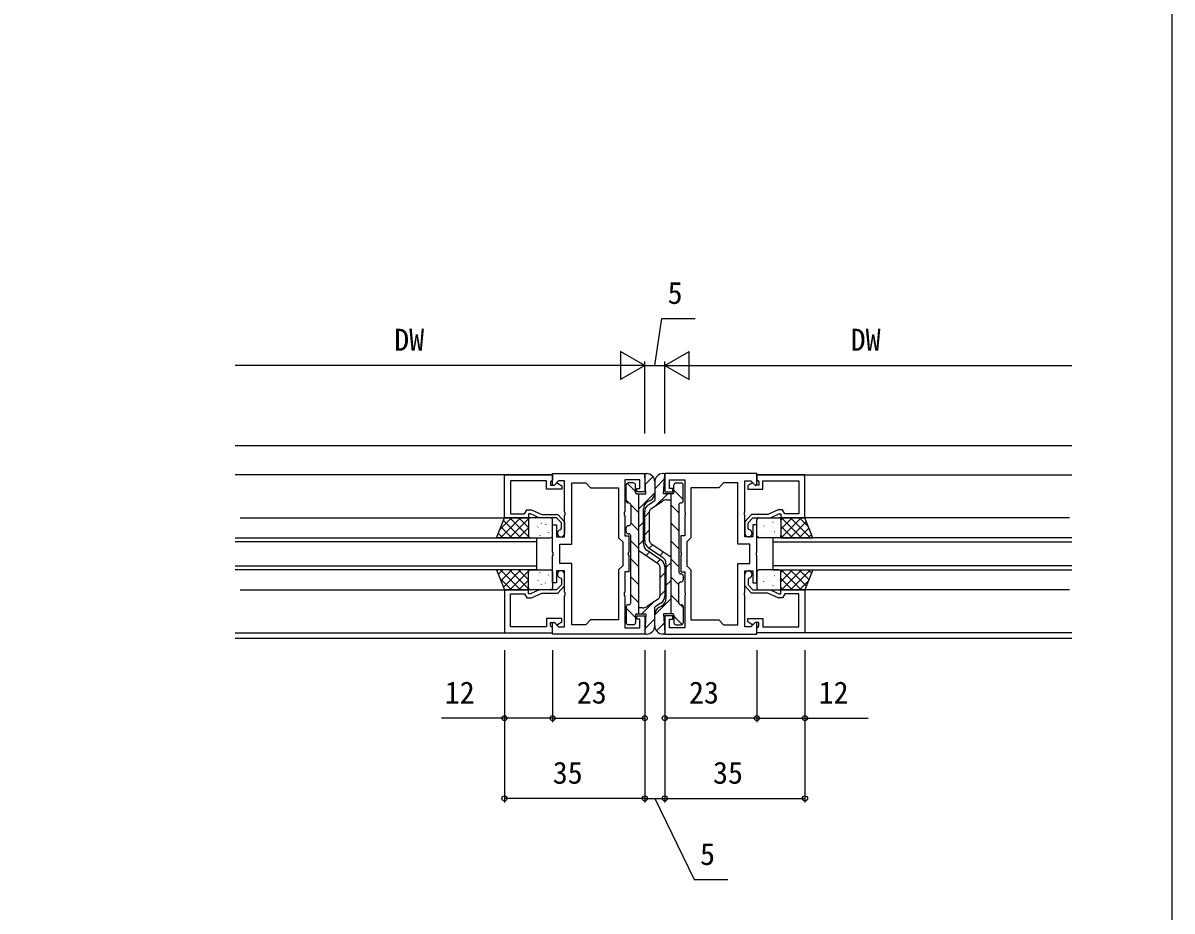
# Model space of a CAD drawing. Units: millimetres, scale not verified. Extents: x -437 to 438, y -681 to 679.
# Drawn here: x 151.5 to 438.3, y -126.3 to 95.2 of the extents above; entities that cross this region are included whole.
import ezdxf
from ezdxf.enums import TextEntityAlignment as Align

# ---------------------------------------------------------------- set-up
doc = ezdxf.new("R2010")
doc.units = ezdxf.units.MM
doc.header["$LTSCALE"] = 4
for name, color, linetype in [('0-2_YKK_11', 7, 'Continuous'), ('0-4_YKK_12', 2, 'Continuous'), ('0-5_YKK_13', 4, 'Continuous'), ('0-7_YKK_D', 6, 'Continuous'), ('0-8_YKK_ZWAK', 7, 'Continuous')]:
    doc.layers.add(name, color=color, linetype=linetype)
doc.styles.add('ＭＳ ゴシック', font='')
doc.styles.get('ＭＳ ゴシック').set_extended_font_data('MS Gothic')

msp = doc.modelspace()

# ---------------------------------------------------------------- linework, layer by layer
at = {"layer": '0-2_YKK_11'}
for points in [[(283.698, -17.2), (306.698, -17.2), (306.698, -21.7), (304.698, -21.7), (304.698, -20.9), (305.498, -20.9), (305.498, -18.7), (301.698, -18.7), (301.698, -26.742), (301.578, -26.925), (301.578, -27.475), (301.698, -27.658), (301.698, -32.7), (302.698, -32.7), (302.698, -36.742), (302.578, -36.925), (302.578, -37.475), (302.698, -37.658), (302.698, -41.7), (301.698, -41.7), (301.698, -46.742), (301.578, -46.925), (301.578, -47.475), (301.698, -47.658), (301.698, -55.7), (305.498, -55.7), (305.498, -53.5), (304.698, -53.5), (304.698, -52.7), (306.698, -52.7), (306.698, -57.2), (283.698, -57.2), (283.698, -54.399), (284.068, -54.246), (285.222, -55.4), (286.698, -55.4), (286.698, -47.658), (286.818, -47.475), (286.818, -46.925), (286.698, -46.742)], [(286.698, -46.742), (286.698, -41.4), (284.698, -41.4), (284.698, -44.4), (283.698, -44.4), (283.698, -37.658), (283.818, -37.475), (283.818, -36.925), (283.698, -36.742), (283.698, -30), (284.698, -30), (284.698, -33), (286.698, -33), (286.698, -27.658), (286.818, -27.475), (286.818, -26.925), (286.698, -26.742), (286.698, -19), (285.222, -19), (284.068, -20.154), (283.698, -20), (283.698, -17.2)], [(334.698, -17.2), (311.698, -17.2), (311.698, -21.7), (313.698, -21.7), (313.698, -20.9), (312.898, -20.9), (312.898, -18.7), (316.698, -18.7), (316.698, -26.742), (316.818, -26.925), (316.818, -27.475), (316.698, -27.658), (316.698, -32.7), (315.698, -32.7), (315.698, -36.742), (315.818, -36.925), (315.818, -37.475), (315.698, -37.658), (315.698, -41.7), (316.698, -41.7), (316.698, -46.742), (316.818, -46.925), (316.818, -47.475), (316.698, -47.658), (316.698, -55.7), (312.898, -55.7), (312.898, -53.5), (313.698, -53.5), (313.698, -52.7), (311.698, -52.7), (311.698, -57.2), (334.698, -57.2), (334.698, -54.399), (334.327, -54.246), (333.174, -55.4), (331.698, -55.4), (331.698, -47.658), (331.578, -47.475), (331.578, -46.925), (331.698, -46.742)], [(331.698, -46.742), (331.698, -41.4), (333.698, -41.4), (333.698, -44.4), (334.698, -44.4), (334.698, -37.658), (334.578, -37.475), (334.578, -36.925), (334.698, -36.742), (334.698, -30), (333.698, -30), (333.698, -33), (331.698, -33), (331.698, -27.658), (331.578, -27.475), (331.578, -26.925), (331.698, -26.742), (331.698, -19), (333.174, -19), (334.327, -20.154), (334.698, -20), (334.698, -17.2)], [(271.698, -17.5), (283.698, -17.5), (283.698, -18.7), (283.398, -19), (283.198, -19.2), (283.198, -20.1), (284.148, -20.1), (284.648, -19.6), (284.959, -19.6), (285.998, -20.2), (285.998, -21.1), (282.198, -21.1), (282.198, -19), (273.198, -19), (273.198, -27.2), (276.698, -27.2), (277.275, -26.2), (278.419, -26.2), (280.993, -27.4), (285.048, -27.4), (286.698, -29.187), (286.698, -32.1)], [(285.648, -31.213), (285.898, -30.917), (285.898, -29.5), (284.698, -28.2), (280.342, -28.2), (278.198, -27.2), (277.698, -27.2), (277.698, -28.2), (271.698, -28.2), (271.698, -17.5)], [(346.698, -17.5), (334.698, -17.5), (334.698, -18.7), (334.998, -19), (335.198, -19.2), (335.198, -20.1), (334.248, -20.1), (333.748, -19.6), (333.437, -19.6), (332.398, -20.2), (332.398, -21.1), (336.198, -21.1), (336.198, -19), (345.198, -19), (345.198, -27.2), (341.698, -27.2), (341.12, -26.2), (339.976, -26.2), (337.403, -27.4), (333.348, -27.4), (331.698, -29.187), (331.698, -32.1)], [(332.748, -31.213), (332.498, -30.917), (332.498, -29.5), (333.698, -28.2), (338.053, -28.2), (340.198, -27.2), (340.698, -27.2), (340.698, -28.2), (346.698, -28.2), (346.698, -17.5)], [(271.698, -56.9), (283.698, -56.9), (283.698, -55.7), (283.398, -55.4), (283.198, -55.2), (283.198, -54.3), (284.148, -54.3), (284.648, -54.8), (284.959, -54.8), (285.998, -54.2), (285.998, -53.3), (282.198, -53.3), (282.198, -55.4), (273.198, -55.4), (273.198, -47.2), (276.698, -47.2), (277.275, -48.2), (278.419, -48.2), (280.993, -47), (285.048, -47), (286.698, -45.213), (286.698, -42.3)], [(346.698, -56.9), (334.698, -56.9), (334.698, -55.7), (334.998, -55.4), (335.198, -55.2), (335.198, -54.3), (334.248, -54.3), (333.748, -54.8), (333.437, -54.8), (332.398, -54.2), (332.398, -53.3), (336.198, -53.3), (336.198, -55.4), (345.198, -55.4), (345.198, -47.2), (341.698, -47.2), (341.12, -48.2), (339.976, -48.2), (337.403, -47), (333.348, -47), (331.698, -45.213), (331.698, -42.3)], [(285.648, -43.187), (285.898, -43.483), (285.898, -44.9), (284.698, -46.2), (280.342, -46.2), (278.198, -47.2), (277.698, -47.2), (277.698, -46.2), (271.698, -46.2), (271.698, -56.9)], [(332.748, -43.187), (332.498, -43.483), (332.498, -44.9), (333.698, -46.2), (338.053, -46.2), (340.198, -47.2), (340.698, -47.2), (340.698, -46.2), (346.698, -46.2), (346.698, -56.9)]]:
    msp.add_lwpolyline(points, dxfattribs=at)
for points in [[(288.498, -34.8), (288.498, -19.5), (291.998, -19.5), (293.198, -20.7), (300.198, -20.7), (300.198, -33.2), (301.198, -34.2), (301.198, -40.2), (300.198, -41.2), (300.198, -53.7), (293.198, -53.7), (291.998, -54.9), (288.498, -54.9), (288.498, -39.6), (285.498, -39.6), (285.498, -34.8)], [(329.898, -34.8), (329.898, -19.5), (326.398, -19.5), (325.198, -20.7), (318.198, -20.7), (318.198, -33.2), (317.198, -34.2), (317.198, -40.2), (318.198, -41.2), (318.198, -53.7), (325.198, -53.7), (326.398, -54.9), (329.898, -54.9), (329.898, -39.6), (332.898, -39.6), (332.898, -34.8)]]:
    msp.add_lwpolyline(points, close=True, dxfattribs=at)
for centre, start, end in [((285.798, -32.1), 99.59406, 0), ((332.598, -32.1), 180, 80.40594), ((285.798, -42.3), 360, 260.40594), ((332.598, -42.3), 279.59406, 180)]:
    msp.add_arc(centre, 0.9, start, end, dxfattribs=at)
at = {"layer": '0-4_YKK_12'}
for p, q in [((204.466, -10.2), (413.3, -10.2)), ((283.698, -17.5), (204.466, -17.5)), ((334.698, -17.5), (413.3, -17.5)), ((205.698, -28.2), (271.698, -28.2)), ((412.698, -28.2), (346.698, -28.2)), ((279.697, -34.204), (204.466, -34.204)), ((338.698, -34.204), (413.3, -34.204)), ((204.466, -40.204), (279.697, -40.204)), ((413.3, -40.204), (338.698, -40.204)), ((342.818, -41.7), (342.818, -41.7)), ((205.698, -46.2), (271.698, -46.2)), ((412.698, -46.2), (346.698, -46.2)), ((204.466, -56.9), (283.698, -56.9)), ((413.3, -56.9), (334.698, -56.9)), ((204.466, -58.2), (413.3, -58.2))]:
    msp.add_line(p, q, dxfattribs=at)
for points in [[(204.466, -33.204), (279.697, -33.204), (279.697, -41.204), (204.466, -41.204)], [(413.3, -33.204), (338.698, -33.204), (338.698, -41.204), (413.3, -41.204)]]:
    msp.add_lwpolyline(points, dxfattribs=at)
at = {"layer": '0-5_YKK_13'}
for p, q in [((306.999, -17.2), (307.199, -17.2)), ((311.399, -17.2), (311.199, -17.2)), ((302.099, -24), (302.099, -20)), ((302.323, -19.583), (304.399, -21.658)), ((303.899, -19.5), (302.599, -19.5)), ((304.399, -21.9), (304.399, -20)), ((306.849, -19.869), (308.764, -17.955)), ((311.634, -18.524), (309.199, -20.959)), ((309.199, -19.2), (309.199, -23.9)), ((309.199, -19.2), (309.199, -22.043)), ((311.399, -22.2), (311.698, -17.519)), ((313.999, -21.9), (313.999, -20)), ((314.499, -19.5), (315.799, -19.5)), ((316.299, -24), (316.299, -20)), ((304.941, -22.2), (305.199, -22.458)), ((305.199, -26.01), (309.199, -22.01)), ((305.199, -52.2), (305.199, -22.2)), ((312.448, -22.2), (309.506, -25.142)), ((313.699, -22.2), (311.399, -22.2)), ((313.199, -22.2), (313.199, -52.2)), ((316.299, -23.611), (313.999, -21.311)), ((302.099, -23.848), (302.754, -24.503)), ((302.699, -24.5), (302.599, -24.5)), ((303.196, -24.945), (305.199, -26.948)), ((303.199, -25), (303.199, -29.7)), ((308.191, -23.779), (307.406, -24.227)), ((307.576, -25.002), (309.199, -23.9)), ((308.249, -25.997), (311.118, -24.046)), ((312.243, -23.7), (313.199, -23.7)), ((315.199, -27.001), (313.199, -25.001)), ((315.199, -25), (315.199, -41.7)), ((315.699, -24.5), (315.799, -24.5)), ((273.436, -28.2), (270.539, -31.097)), ((275.681, -28.2), (270.681, -33.2)), ((277.698, -28.428), (272.926, -33.2)), ((277.698, -32.894), (273.004, -28.2)), ((277.698, -30.649), (275.249, -28.2)), ((277.698, -28.404), (277.494, -28.2)), ((283.198, -28.2), (278.198, -28.2)), ((279.348, -28.454), (279.324, -28.498)), ((306.399, -34.744), (306.399, -25.964)), ((306.699, -33.938), (306.699, -26.656)), ((307.899, -26.749), (306.699, -27.949)), ((307.899, -33.941), (307.899, -26.658)), ((335.198, -28.2), (340.198, -28.2)), ((335.979, -28.2), (335.972, -28.213)), ((336.415, -28.483), (336.408, -28.489)), ((343.532, -28.2), (340.698, -31.034)), ((341.287, -28.2), (340.698, -28.789)), ((345.777, -28.2), (340.777, -33.2)), ((345.855, -33.2), (340.855, -28.2)), ((348.1, -33.2), (343.1, -28.2)), ((347.6, -30.455), (345.345, -28.2)), ((273.513, -33.2), (270.788, -30.474)), ((275.758, -33.2), (271.429, -28.871)), ((277.698, -30.673), (275.171, -33.2)), ((277.698, -28.7), (277.698, -32.7)), ((277.891, -31.122), (277.867, -31.166)), ((278.28, -30.012), (278.272, -30.018)), ((280.083, -30.479), (280.059, -30.523)), ((280.917, -29.562), (280.829, -29.609)), ((281.972, -29.888), (281.948, -29.931)), ((282.467, -29.856), (282.46, -29.863)), ((283.698, -32.7), (283.698, -28.7)), ((302.098, -31.7), (302.098, -30.7)), ((302.699, -30.2), (302.598, -30.2)), ((303.199, -29.438), (305.199, -31.438)), ((305.199, -30.5), (306.399, -29.3)), ((307.899, -31.239), (306.699, -32.439)), ((315.199, -31.491), (313.199, -29.491)), ((334.698, -32.7), (334.698, -28.7)), ((336.428, -30.245), (336.404, -30.289)), ((338.435, -30.269), (338.428, -30.275)), ((338.62, -29.602), (338.596, -29.646)), ((338.731, -29.226), (338.642, -29.272)), ((340.509, -29.011), (340.486, -29.055)), ((340.698, -28.7), (340.698, -32.7)), ((343.609, -33.2), (340.698, -30.288)), ((347.076, -29.146), (343.022, -33.2)), ((347.718, -30.75), (345.267, -33.2)), ((271.268, -33.2), (270.147, -32.078)), ((277.698, -32.918), (277.416, -33.2)), ((278.198, -33.2), (283.198, -33.2)), ((278.625, -33.147), (278.601, -33.191)), ((280.002, -32.064), (279.994, -32.071)), ((280.515, -32.555), (280.491, -32.599)), ((282.707, -31.912), (282.683, -31.956)), ((302.598, -32.2), (302.699, -32.2)), ((303.199, -49.4), (303.199, -32.7)), ((303.199, -33.928), (305.199, -35.928)), ((305.199, -34.99), (306.399, -33.79)), ((315.199, -35.981), (313.199, -33.981)), ((334.971, -32.913), (334.947, -32.957)), ((340.198, -33.2), (335.198, -33.2)), ((335.97, -32.477), (335.962, -32.484)), ((337.162, -32.27), (337.138, -32.314)), ((339.052, -31.679), (339.028, -31.723)), ((340.157, -32.321), (340.15, -32.328)), ((341.364, -33.2), (340.698, -32.533)), ((348.359, -32.353), (347.512, -33.2)), ((310.148, -39.797), (305.199, -36.431)), ((307.014, -37.665), (307.874, -36.805)), ((310.822, -38.808), (307.275, -36.398)), ((307.576, -35.592), (311.123, -38.002)), ((308.711, -34.917), (307.85, -35.778)), ((308.25, -34.603), (313.199, -37.969)), ((311.384, -36.734), (310.524, -37.595)), ((303.199, -38.419), (305.199, -40.419)), ((309.686, -39.483), (310.548, -38.622)), ((313.199, -39.41), (311.999, -40.61)), ((311.999, -39.656), (311.999, -48.436)), ((315.199, -40.471), (313.199, -38.471)), ((271.268, -41.2), (270.147, -42.322)), ((275.681, -46.2), (270.681, -41.2)), ((273.513, -41.2), (270.788, -43.925)), ((275.758, -41.2), (271.429, -45.529)), ((277.698, -45.971), (272.926, -41.2)), ((277.698, -41.506), (273.004, -46.2)), ((277.698, -43.726), (275.171, -41.2)), ((277.698, -41.481), (277.416, -41.2)), ((277.698, -45.7), (277.698, -41.7)), ((278.198, -41.2), (283.198, -41.2)), ((278.625, -41.253), (278.601, -41.209)), ((280.002, -42.335), (279.994, -42.329)), ((280.515, -41.844), (280.491, -41.801)), ((282.707, -42.487), (282.683, -42.444)), ((283.698, -41.7), (283.698, -45.7)), ((303.199, -42.909), (305.199, -44.909)), ((310.498, -40.458), (310.498, -47.741)), ((310.498, -43.161), (311.698, -41.961)), ((311.698, -40.462), (311.698, -47.743)), ((315.199, -44.961), (313.199, -42.961)), ((315.799, -42.2), (315.699, -42.2)), ((316.299, -42.7), (316.299, -43.7)), ((334.698, -41.7), (334.698, -45.7)), ((334.971, -41.487), (334.947, -41.443)), ((340.198, -41.2), (335.198, -41.2)), ((335.97, -41.923), (335.962, -41.916)), ((337.162, -42.13), (337.138, -42.086)), ((339.052, -42.721), (339.028, -42.677)), ((340.157, -42.078), (340.15, -42.072)), ((343.609, -41.2), (340.698, -44.112)), ((341.364, -41.2), (340.698, -41.867)), ((340.698, -45.7), (340.698, -41.7)), ((345.777, -46.2), (340.777, -41.2)), ((345.855, -41.2), (340.855, -46.2)), ((347.076, -45.254), (343.022, -41.2)), ((348.1, -41.2), (343.1, -46.2)), ((347.718, -43.65), (345.267, -41.2)), ((348.359, -42.047), (347.512, -41.2)), ((273.436, -46.2), (270.539, -43.303)), ((277.698, -43.751), (275.249, -46.2)), ((277.891, -43.278), (277.867, -43.234)), ((278.28, -44.388), (278.272, -44.382)), ((280.083, -43.921), (280.059, -43.877)), ((280.917, -44.838), (280.829, -44.791)), ((281.972, -44.512), (281.948, -44.468)), ((282.467, -44.544), (282.46, -44.537)), ((313.199, -43.9), (311.999, -45.1)), ((315.199, -49.4), (315.199, -44.7)), ((315.699, -44.2), (315.799, -44.2)), ((336.428, -44.154), (336.404, -44.111)), ((338.435, -44.131), (338.428, -44.125)), ((338.62, -44.797), (338.596, -44.754)), ((338.731, -45.174), (338.642, -45.128)), ((340.509, -45.389), (340.486, -45.345)), ((343.532, -46.2), (340.698, -43.366)), ((341.287, -46.2), (340.698, -45.611)), ((347.6, -43.945), (345.345, -46.2)), ((277.698, -45.996), (277.494, -46.2)), ((283.198, -46.2), (278.198, -46.2)), ((279.348, -45.946), (279.324, -45.902)), ((303.199, -47.399), (305.199, -49.399)), ((310.148, -48.403), (307.28, -50.354)), ((313.199, -48.39), (309.199, -52.39)), ((310.498, -47.651), (311.698, -46.451)), ((315.202, -49.455), (313.199, -47.452)), ((335.198, -46.2), (340.198, -46.2)), ((335.979, -46.2), (335.972, -46.187)), ((336.415, -45.917), (336.408, -45.91)), ((302.099, -50.4), (302.099, -54.4)), ((302.099, -50.789), (304.399, -53.089)), ((302.699, -49.9), (302.599, -49.9)), ((306.155, -50.7), (305.199, -50.7)), ((305.949, -52.2), (308.892, -49.257)), ((310.822, -49.398), (309.199, -50.5)), ((309.199, -55.2), (309.199, -50.5)), ((310.207, -50.621), (310.991, -50.173)), ((316.299, -50.552), (315.644, -49.897)), ((315.699, -49.9), (315.799, -49.9)), ((316.299, -50.4), (316.299, -54.4)), ((304.399, -52.5), (304.399, -54.4)), ((304.699, -52.2), (306.999, -52.2)), ((306.999, -52.2), (306.699, -56.881)), ((306.763, -55.876), (309.199, -53.441)), ((309.199, -55.2), (309.199, -52.357)), ((313.457, -52.2), (313.199, -51.942)), ((313.999, -52.5), (313.999, -54.4)), ((316.074, -54.817), (313.999, -52.742)), ((303.899, -54.9), (302.599, -54.9)), ((306.999, -57.2), (307.199, -57.2)), ((311.548, -54.531), (309.634, -56.445)), ((311.399, -57.2), (311.199, -57.2)), ((314.499, -54.9), (315.799, -54.9))]:
    msp.add_line(p, q, dxfattribs=at)
for points in [[(304.699, -22.2), (306.999, -22.2), (306.699, -17.519)], [(313.699, -52.2), (311.399, -52.2), (311.698, -56.88)]]:
    msp.add_lwpolyline(points, dxfattribs=at)
for points in [[(269.698, -33.2), (271.698, -28.2), (277.698, -28.2), (277.698, -33.2)], [(348.698, -33.2), (346.698, -28.2), (340.698, -28.2), (340.698, -33.2)], [(269.698, -41.2), (271.698, -46.2), (277.698, -46.2), (277.698, -41.2)], [(348.698, -41.2), (346.698, -46.2), (340.698, -46.2), (340.698, -41.2)]]:
    msp.add_lwpolyline(points, close=True, dxfattribs=at)
for centre, radius, start, end in [((306.999, -17.5), 0.3, 90, 183.65976), ((307.199, -19.2), 2, 360, 90), ((311.199, -19.2), 2, 90, 180), ((311.399, -17.5), 0.3, 356.34024, 90), ((302.599, -20), 0.5, 89.99641, 179.99641), ((303.899, -20), 0.5, 359.99641, 89.99641), ((314.499, -20), 0.5, 90.00359, 180.00359), ((315.799, -20), 0.5, 0.00359, 90.00359), ((304.699, -21.9), 0.3, 179.99641, 270), ((307.199, -22.043), 2, 299.74538, 360), ((313.699, -21.9), 0.3, 270, 0.00359), ((302.599, -24), 0.5, 179.99641, 270), ((302.699, -25), 0.5, 360, 89.99997), ((308.399, -25.964), 2, 119.74538, 180), ((308.699, -26.656), 2, 124.16806, 180.00289), ((312.243, -25.7), 2, 90, 124.21613), ((315.699, -25), 0.5, 90, 180), ((315.799, -24), 0.5, 270, 0.00359), ((278.198, -28.7), 0.5, 90, 180), ((283.198, -28.7), 0.5, 0, 90), ((308.699, -26.658), 0.8, 124.21613, 180.00289), ((335.198, -28.7), 0.5, 90, 180), ((340.198, -28.7), 0.5, 0, 90), ((302.598, -30.7), 0.5, 89.99641, 179.99641), ((302.699, -29.7), 0.5, 269.99641, 360), ((278.198, -32.7), 0.5, 180, 270), ((283.198, -32.7), 0.5, 270, 0), ((302.598, -31.7), 0.5, 179.99641, 269.99641), ((302.699, -32.7), 0.5, 0, 89.97137), ((308.699, -33.937), 2, 180.00289, 235.81101), ((308.699, -33.941), 0.8, 180.00289, 235.78387), ((335.198, -32.7), 0.5, 180, 270), ((340.198, -32.7), 0.5, 270, 0), ((308.399, -34.744), 2, 180, 235.81101), ((309.698, -40.458), 0.8, 0.00289, 55.78387), ((309.698, -40.462), 2, 0.00289, 55.81101), ((309.999, -39.656), 2, 0, 55.81101), ((278.198, -41.7), 0.5, 90, 180), ((283.198, -41.7), 0.5, 0, 90), ((315.699, -41.7), 0.5, 180, 269.97137), ((315.799, -42.7), 0.5, 359.99641, 89.99641), ((335.198, -41.7), 0.5, 90, 180), ((340.198, -41.7), 0.5, 0, 90), ((278.198, -45.7), 0.5, 180, 270), ((283.198, -45.7), 0.5, 270, 0), ((315.699, -44.7), 0.5, 89.99641, 180), ((315.799, -43.7), 0.5, 269.99641, 359.99641), ((335.198, -45.7), 0.5, 180, 270), ((340.198, -45.7), 0.5, 270, 0), ((309.698, -47.742), 0.8, 304.21613, 0.00289), ((309.698, -47.744), 2, 304.16806, 0.00289), ((309.999, -48.436), 2, 299.74538, 0), ((302.599, -50.4), 0.5, 90, 180.00359), ((302.699, -49.4), 0.5, 270, 0), ((306.155, -48.7), 2, 270, 304.21613), ((311.199, -52.357), 2, 119.74538, 180), ((315.699, -49.4), 0.5, 180, 269.99997), ((315.799, -50.4), 0.5, 359.99641, 90), ((302.599, -54.4), 0.5, 180.00359, 270.00359), ((303.899, -54.4), 0.5, 270.00359, 0.00359), ((304.699, -52.5), 0.3, 90, 180.00359), ((313.699, -52.5), 0.3, 359.99641, 90), ((314.499, -54.4), 0.5, 179.99641, 269.99641), ((315.799, -54.4), 0.5, 269.99641, 359.99641), ((306.999, -56.9), 0.3, 176.34024, 270), ((307.199, -55.2), 2, 270, 0), ((311.199, -55.2), 2, 180, 270), ((311.399, -56.9), 0.3, 270, 3.65976)]:
    msp.add_arc(centre, radius, start, end, dxfattribs=at)
at = {"layer": '0-7_YKK_D'}
for p, q in [((306.698, 9.8), (300.636, 13.3)), ((300.636, 13.3), (300.636, 6.3)), ((311.698, 9.8), (317.76, 13.3)), ((317.76, 6.3), (317.76, 13.3)), ((299.698, 9.8), (204.466, 9.8)), ((306.698, 9.8), (294.573, 9.8)), ((306.698, 9.8), (300.636, 6.3)), ((306.698, -7.2), (306.698, 10.8)), ((306.698, -7.2), (306.698, 10.8)), ((306.698, 9.8), (311.698, 9.8)), ((311.698, -7.2), (311.698, 10.8)), ((311.698, -7.2), (311.698, 10.8)), ((311.698, 9.8), (317.76, 6.3)), ((311.698, 9.8), (323.822, 9.8)), ((318.698, 9.8), (413.3, 9.8)), ((271.698, -61.2), (271.698, -79.2)), ((271.698, -61.2), (271.698, -99.2)), ((283.698, -61.2), (283.698, -79.2)), ((283.698, -61.2), (283.698, -79.2)), ((306.698, -61.2), (306.698, -79.2)), ((306.698, -61.2), (306.698, -99.2)), ((306.698, -61.2), (306.698, -99.2)), ((311.698, -61.2), (311.698, -79.2)), ((311.698, -61.2), (311.698, -99.2)), ((311.698, -61.2), (311.698, -99.2)), ((334.698, -61.2), (334.698, -79.2)), ((334.698, -61.2), (334.698, -79.2)), ((346.698, -61.2), (346.698, -79.2)), ((346.698, -61.2), (346.698, -99.2)), ((283.698, -78.2), (306.698, -78.2)), ((334.698, -78.2), (311.698, -78.2)), ((306.698, -98.2), (271.698, -98.2)), ((306.698, -98.2), (311.698, -98.2)), ((311.698, -98.2), (346.698, -98.2))]:
    msp.add_line(p, q, dxfattribs=at)
for points in [[(309.198, 9.8), (310.965, 21.5), (319.311, 21.5)], [(283.698, -78.2), (271.698, -78.2), (255.943, -78.2)], [(334.698, -78.2), (346.698, -78.2), (362.452, -78.2)], [(309.198, -98.2), (319.062, -118.475), (327.409, -118.475)]]:
    msp.add_lwpolyline(points, dxfattribs=at)
for centre in [(271.698, -78.2), (283.698, -78.2), (283.698, -78.2), (306.698, -78.2), (311.698, -78.2), (334.698, -78.2), (334.698, -78.2), (346.698, -78.2), (271.698, -98.2), (306.698, -98.2), (306.698, -98.2), (311.698, -98.2), (311.698, -98.2), (346.698, -98.2)]:
    msp.add_circle(centre, 0.637, dxfattribs=at)
at = {"layer": '0-8_YKK_ZWAK'}
msp.add_lwpolyline([(-436.7, -681.2), (438.3, -681.2), (438.3, 643.8)], dxfattribs=at)

# ---------------------------------------------------------------- texts
at = {"layer": '0-7_YKK_D', "style": 'ＭＳ ゴシック'}
for s, p in [('5', (312.411, 23.5)), ('DW', (244.177, 11.8)), ('DW', (358.094, 11.8)), ('12', (256.793, -76.2)), ('23', (289.743, -76.2)), ('23', (317.743, -76.2)), ('12', (350.097, -76.2)), ('35', (283.743, -96.2)), ('35', (323.743, -96.2)), ('5', (320.508, -116.475))]:
    msp.add_text(s, height=5.499, dxfattribs=at).set_placement(p, align=Align.BOTTOM_LEFT)

doc.saveas('drawing.dxf')
